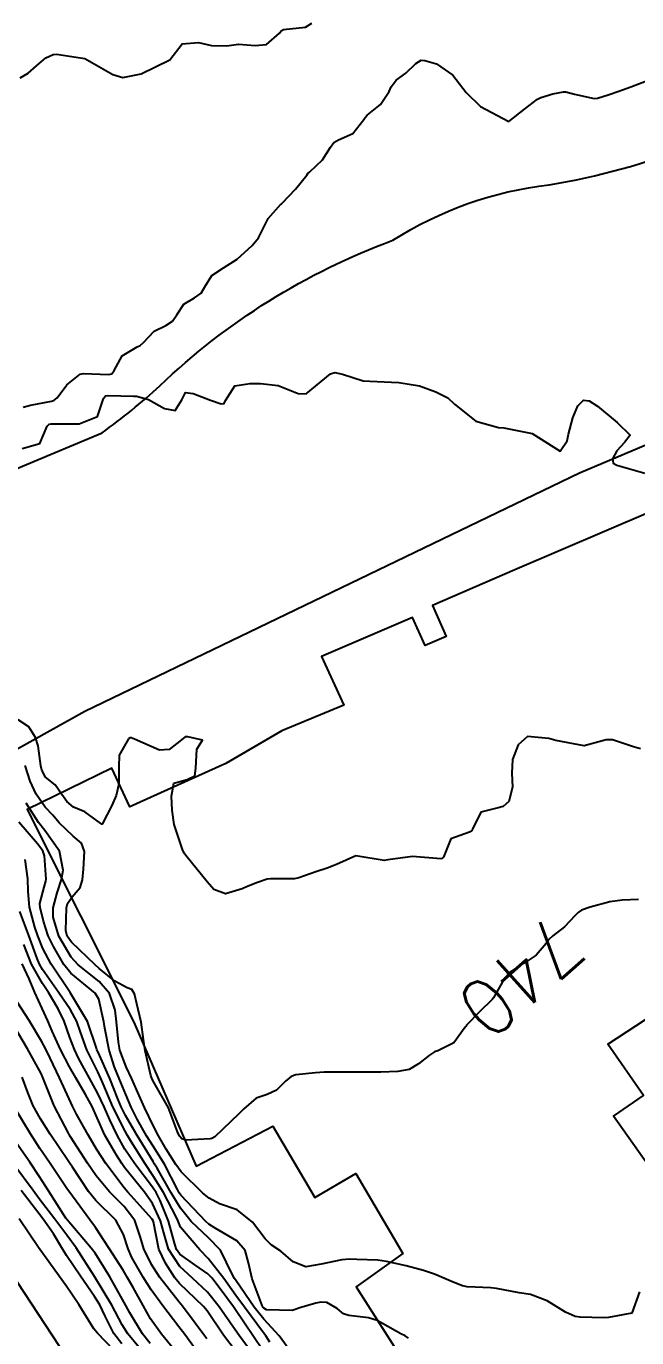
# Model space of a CAD drawing. Header units: metres. Extents: x 286371 to 293043, y 7462578 to 7466404.
# Drawn here: x 291797.7 to 291840.9, y 7462974.7 to 7463067.3 of the extents above; entities that cross this region are included whole.
import ezdxf
from ezdxf.enums import TextEntityAlignment as Align

# ---------------------------------------------------------------- set-up
doc = ezdxf.new("R2010")
doc.units = ezdxf.units.M
doc.header["$MEASUREMENT"] = 0
for name, color, linetype in [('Cotas', 45, 'Continuous'), ('Curvas de Nivel 1m', 11, 'Continuous'), ('Curvas de Nivel 5m', 15, 'Continuous'), ('Edificações', 30, 'Continuous'), ('Linha Férrea', 20, 'Continuous'), ('Vias primárias', 230, 'Continuous')]:
    doc.layers.add(name, color=color, linetype=linetype)
doc.styles.add('Style-STANDARD', font='STANDARD.shx')

msp = doc.modelspace()

# ---------------------------------------------------------------- linework, layer by layer
at = {"layer": 'Curvas de Nivel 1m', "flags": 128}
for points, elevation in [([(291797.307, 7463063.658), (291797.868, 7463063.993), (291798.459, 7463064.502), (291799.113, 7463065.076), (291799.644, 7463065.312), (291799.888, 7463065.328), (291801.884, 7463065.034), (291803.868, 7463063.904), (291804.571, 7463063.697), (291805.869, 7463063.941), (291807.884, 7463064.934), (291808.752, 7463066.071), (291809.903, 7463066.172), (291810.838, 7463065.952), (291811.9, 7463065.924), (291812.728, 7463066.036), (291813.901, 7463065.957), (291814.71, 7463066.024), (291815.636, 7463066.819), (291815.752, 7463066.982), (291815.918, 7463067.087), (291817.468, 7463067.244), (291817.925, 7463067.519)], 739), ([(291797.462, 7463037.499), (291798.693, 7463037.853), (291799.217, 7463039.069), (291799.349, 7463039.214), (291799.497, 7463039.243), (291801.305, 7463039.22), (291801.488, 7463039.226), (291802.768, 7463039.746), (291803.193, 7463041.009), (291803.334, 7463041.201), (291803.527, 7463041.229), (291805.306, 7463041.19), (291805.518, 7463041.196), (291806.388, 7463040.961), (291807.505, 7463040.31), (291808.253, 7463040.183), (291808.74, 7463040.926), (291809, 7463041.447), (291809.521, 7463041.365), (291810.763, 7463040.896), (291811.51, 7463040.641), (291811.721, 7463040.671), (291811.808, 7463040.88), (291812.479, 7463041.921), (291813.532, 7463042.083), (291814.301, 7463042.074), (291815.531, 7463041.927), (291816.948, 7463041.378), (291817.522, 7463041.354), (291819.242, 7463042.76), (291819.545, 7463042.847), (291820.088, 7463042.746), (291821.537, 7463042.273), (291822.002, 7463042.252), (291823.536, 7463042.184), (291824.063, 7463042.159), (291825.533, 7463041.926), (291826.672, 7463041.502), (291827.521, 7463041.064), (291828.006, 7463040.627), (291829.496, 7463039.41), (291831.095, 7463038.976), (291831.49, 7463038.957), (291833.484, 7463038.544), (291835.466, 7463037.302), (291835.95, 7463038.034), (291836.048, 7463038.506), (291836.346, 7463039.657), (291836.713, 7463040.496), (291837.112, 7463040.899), (291837.52, 7463040.854), (291838.097, 7463040.476), (291839.497, 7463039.335), (291840.394, 7463038.441), (291839.999, 7463037.924), (291839.467, 7463037.32), (291839.151, 7463036.767), (291839.197, 7463036.458), (291839.452, 7463036.322), (291839.639, 7463036.264), (291841.444, 7463035.738)], 741), ([(291841.142, 7463016.271), (291840.649, 7463016.432), (291839.151, 7463016.905), (291838.704, 7463016.907), (291837.144, 7463016.484), (291835.149, 7463016.871), (291834.658, 7463017.015), (291833.153, 7463017.151), (291832.487, 7463016.558), (291832.089, 7463015.526), (291832.036, 7463014.571), (291832.087, 7463013.581), (291831.833, 7463012.573), (291831.441, 7463012.217), (291831.077, 7463012.108), (291829.857, 7463011.818), (291829.265, 7463010.611), (291829.188, 7463010.477), (291829.051, 7463010.404), (291827.747, 7463009.93), (291827.216, 7463008.642), (291827.121, 7463008.544), (291827.022, 7463008.523), (291825.024, 7463008.674), (291823.282, 7463008.438), (291823.019, 7463008.394), (291821.024, 7463008.734), (291819.656, 7463008.113), (291819.01, 7463007.856), (291818.188, 7463007.595), (291817, 7463007.165), (291816.694, 7463007.104), (291814.998, 7463007.093), (291814.759, 7463007.066), (291814.068, 7463006.838), (291813.298, 7463006.541), (291812.987, 7463006.404), (291811.815, 7463006.039), (291810.986, 7463006.358), (291810.515, 7463006.892), (291809.022, 7463008.751), (291808.908, 7463008.916), (291808.768, 7463009.18), (291808.181, 7463010.928), (291808.056, 7463011.954), (291808.012, 7463012.931), (291808.178, 7463013.858), (291809.112, 7463014.125), (291809.65, 7463014.372), (291809.715, 7463014.906), (291809.795, 7463016.254), (291810.188, 7463016.899), (291809.157, 7463017.123), (291808.957, 7463017.117), (291808.717, 7463016.921), (291807.841, 7463016.237), (291807.143, 7463016.182), (291805.394, 7463016.971), (291805.155, 7463017.048), (291805.082, 7463017.049), (291804.969, 7463016.977), (291804.299, 7463015.824), (291804.291, 7463014.987), (291804.277, 7463013.816), (291804.093, 7463012.989), (291803.796, 7463012.281), (291803.137, 7463011.003), (291803.111, 7463010.956), (291803.063, 7463010.954), (291803.037, 7463010.979), (291803.013, 7463011.005), (291801.876, 7463011.828), (291801.081, 7463012.168), (291800.614, 7463012.571), (291800.255, 7463013.051), (291799.786, 7463013.743), (291799.112, 7463014.283), (291798.83, 7463014.781), (291798.774, 7463015.071), (291798.573, 7463016.503), (291798.399, 7463017.08), (291797.918, 7463017.842), (291797.173, 7463018.335)], 741), ([(291841.057, 7462977.927), (291840.534, 7462976.434), (291838.87, 7462976.118), (291838.528, 7462976.092), (291836.878, 7462976.14), (291836.53, 7462976.199), (291835.84, 7462976.505), (291834.546, 7462977.31), (291833.353, 7462977.741), (291832.554, 7462977.868), (291830.972, 7462978.164), (291830.559, 7462978.22), (291828.887, 7462978.282), (291828.56, 7462978.354), (291827.907, 7462978.624), (291826.572, 7462979.174), (291825.793, 7462979.439), (291824.581, 7462979.776), (291823.197, 7462980.084), (291822.586, 7462980.163), (291821.089, 7462980.225), (291820.587, 7462980.231), (291820.031, 7462980.191), (291818.581, 7462979.89), (291817.497, 7462979.705), (291816.589, 7462980.059), (291815.733, 7462980.818), (291815.045, 7462981.26), (291814.617, 7462981.671), (291813.717, 7462982.848), (291812.647, 7462983.721), (291811.389, 7462984.147), (291810.659, 7462984.545), (291810.213, 7462984.901), (291808.686, 7462986.399), (291808.302, 7462986.93), (291807.632, 7462988.019), (291807.088, 7462988.949), (291806.734, 7462989.632), (291806.097, 7462990.964), (291805.533, 7462992.213), (291805.188, 7462992.978), (291804.796, 7462993.813), (291804.355, 7462994.991), (291804.248, 7462995.568), (291804.127, 7462996.995), (291804.027, 7462997.827), (291803.63, 7462999.003), (291802.886, 7462999.84), (291801.406, 7463001.037), (291800.912, 7463001.57), (291800.049, 7463003.058), (291799.637, 7463004.388), (291799.635, 7463005.064), (291799.931, 7463006.115), (291800.241, 7463007.056), (291800.346, 7463007.723), (291800.082, 7463009.059), (291799.056, 7463010.517), (291798.602, 7463011.081), (291797.73, 7463012.449)], 739), ([(291824.739, 7462974.671), (291824.506, 7462974.817), (291824.214, 7462974.973), (291822.522, 7462975.914), (291821.913, 7462976.105), (291820.527, 7462976.254), (291820.163, 7462976.376), (291819.703, 7462976.751), (291818.966, 7462977.192), (291818.541, 7462977.207), (291818.194, 7462977.125), (291817.064, 7462976.796), (291816.679, 7462976.655), (291816.531, 7462976.624), (291814.706, 7462976.657), (291814.533, 7462976.782), (291814.489, 7462976.835), (291814.414, 7462976.959), (291813.7, 7462978.847), (291813.451, 7462979.987), (291813.197, 7462980.856), (291812.614, 7462981.546), (291811.082, 7462982.432), (291810.631, 7462982.711), (291810.429, 7462982.898), (291808.662, 7462984.773), (291808.554, 7462984.926), (291808.427, 7462985.168), (291807.5, 7462986.942), (291806.713, 7462988.219), (291806.243, 7462988.962), (291805.579, 7462990.135), (291805.156, 7462990.978), (291804.767, 7462991.869), (291804.311, 7462992.992), (291803.985, 7462993.808), (291803.588, 7462995.003), (291803.294, 7462996.55), (291803.226, 7462997.009), (291802.868, 7462998.594), (291802.606, 7462999.018), (291800.895, 7463000.434), (291800.396, 7463001.052), (291799.659, 7463002.328), (291799.3, 7463003.069), (291798.955, 7463004.11), (291798.715, 7463005.078), (291798.702, 7463005.355), (291798.996, 7463006.522), (291799.129, 7463006.945), (291799.145, 7463007.072), (291799.029, 7463008.726), (291798.915, 7463009.076), (291798.542, 7463009.582), (291797.212, 7463011.102)], 738), ([(291816.486, 7462973.618), (291815.611, 7462974.818), (291814.522, 7462976.006), (291813.833, 7462976.845), (291812.571, 7462978.703), (291812.461, 7462978.866), (291812.305, 7462979.141), (291811.463, 7462980.882), (291810.617, 7462981.751), (291809.394, 7462982.913), (291808.648, 7462983.854), (291807.98, 7462984.935), (291806.983, 7462986.657), (291806.812, 7462986.953), (291806.697, 7462987.146), (291805.58, 7462988.972), (291804.745, 7462990.395), (291804.436, 7462990.989), (291804.199, 7462991.556), (291803.637, 7462993.002), (291802.812, 7462994.849), (291802.737, 7462995.016), (291802.696, 7462995.136), (291802.076, 7462997.026), (291800.874, 7462999.032), (291800.84, 7462999.08), (291799.509, 7463001.065), (291798.92, 7463002.169), (291798.557, 7463003.08), (291798.346, 7463003.683), (291797.978, 7463005.089), (291797.866, 7463006.217), (291797.856, 7463007.092), (291797.654, 7463008.466)], 737), ([(291814.953, 7462974.371), (291814.663, 7462974.832), (291814.507, 7462975.04), (291813.148, 7462976.855), (291812.55, 7462977.679), (291811.693, 7462978.878), (291810.595, 7462980.289), (291810.012, 7462980.903), (291808.628, 7462982.513), (291808.463, 7462982.927), (291808.338, 7462983.23), (291807.436, 7462984.943), (291806.682, 7462986.16), (291806.137, 7462986.963), (291805.186, 7462988.508), (291804.905, 7462988.982), (291804.729, 7462989.292), (291803.866, 7462990.998), (291803.172, 7462992.614), (291803.015, 7462993.011), (291802.791, 7462993.474), (291802.015, 7462995.026), (291801.584, 7462996.282), (291801.319, 7462997.037), (291800.856, 7462997.858), (291800.053, 7462999.057), (291798.898, 7463000.699), (291798.676, 7463001.078), (291798.513, 7463001.477), (291797.932, 7463003.089), (291797.278, 7463004.79)], 736), ([(291813.633, 7462973.701), (291812.786, 7462974.86), (291812.51, 7462975.255), (291811.376, 7462976.882), (291810.554, 7462977.916), (291809.482, 7462978.911), (291808.586, 7462979.734), (291807.796, 7462980.937), (291807.458, 7462982.105), (291807.236, 7462982.945), (291806.652, 7462984.17), (291806.102, 7462984.963), (291804.69, 7462986.724), (291804.502, 7462986.987), (291804.117, 7462987.579), (291803.297, 7462989.006), (291802.742, 7462990.228), (291802.395, 7462991.02), (291801.929, 7462991.865), (291801.232, 7462993.038), (291800.796, 7462993.813), (291800.156, 7462995.054), (291799.56, 7462996.337), (291799.254, 7462997.068), (291798.857, 7462997.95), (291798.343, 7462999.082), (291797.943, 7463000.034), (291797.463, 7463001.096)], 734), ([(291812.488, 7462973.789), (291811.666, 7462974.877), (291810.529, 7462976.587), (291810.272, 7462976.898), (291808.568, 7462978.521), (291808.229, 7462978.93), (291807.572, 7462979.957), (291807.113, 7462980.947), (291806.719, 7462982.867), (291806.697, 7462982.954), (291806.636, 7462983.067), (291804.924, 7462984.981), (291804.669, 7462985.283), (291803.369, 7462987.004), (291802.709, 7462987.999), (291802.104, 7462989.024), (291801.29, 7462990.492), (291801.005, 7462991.041), (291800.762, 7462991.557), (291800.091, 7462993.055), (291799.438, 7462994.432), (291799.116, 7462995.07), (291798.822, 7462995.632), (291797.955, 7462997.088), (291796.869, 7462998.773)], 733), ([(291810.5, 7462974.622), (291810.288, 7462974.898), (291809.603, 7462975.828), (291808.776, 7462976.921), (291808.548, 7462977.199), (291807.182, 7462978.945), (291806.588, 7462979.865), (291806.052, 7462980.963), (291805.813, 7462981.77), (291805.4, 7462982.973), (291804.649, 7462983.962), (291803.616, 7462985), (291802.681, 7462986.135), (291802.077, 7462987.024), (291800.873, 7462988.891), (291800.778, 7462989.044), (291800.725, 7462989.132), (291799.703, 7462991.06), (291799.014, 7462992.838), (291798.921, 7462993.072), (291798.788, 7462993.346), (291797.827, 7462995.089), (291796.839, 7462996.761)], 732), ([(291810.242, 7462973.133), (291808.934, 7462974.918), (291808.515, 7462975.471), (291807.378, 7462976.942), (291806.561, 7462978.069), (291806.007, 7462978.963), (291805.209, 7462980.361), (291804.934, 7462980.979), (291804.619, 7462981.986), (291804.067, 7462982.993), (291802.655, 7462984.396), (291802.13, 7462985.022), (291801, 7462986.729), (291800.797, 7462987.043), (291800.696, 7462987.192), (291799.432, 7462989.064), (291798.74, 7462990.142), (291798.228, 7462991.082), (291797.85, 7462992.006), (291797.45, 7462993.094)], 731), ([(291806.494, 7462974.276), (291805.964, 7462974.963), (291805.053, 7462976.457), (291804.774, 7462976.981), (291804.55, 7462977.403), (291803.655, 7462978.998), (291802.599, 7462980.659), (291802.328, 7462981.019), (291800.634, 7462983.016), (291800.609, 7462983.045), (291800.546, 7462983.135), (291799.313, 7462985.065), (291798.679, 7462986.058), (291797.997, 7462987.085), (291796.721, 7462988.905)], 729), ([(291806.476, 7462973.088), (291804.921, 7462974.978), (291804.523, 7462975.596), (291803.776, 7462976.996), (291802.574, 7462979.014), (291801.278, 7462981.034), (291800.617, 7462981.935), (291799.758, 7462983.058), (291798.656, 7462984.513), (291798.223, 7462985.081), (291796.863, 7462986.93)], 728), ([(291804.499, 7462974.255), (291803.925, 7462974.993), (291803.311, 7462976.224), (291802.936, 7462977.009), (291802.553, 7462977.616), (291801.563, 7462979.03), (291800.596, 7462980.512), (291800.258, 7462981.05), (291799.656, 7462982.022), (291798.937, 7462983.07), (291798.64, 7462983.464), (291797.376, 7462985.094)], 727), ([(291804.479, 7462973.252), (291802.777, 7462975.01), (291802.519, 7462975.327), (291801.459, 7462977.031), (291800.564, 7462978.363), (291800.058, 7462979.052), (291798.604, 7462981.074), (291797.236, 7462983.095)], 726)]:
    msp.add_lwpolyline(points, dxfattribs=dict(at, elevation=elevation))
at = {"layer": 'Curvas de Nivel 5m', "flags": 128}
for points, elevation in [([(291797.514, 7463040.417), (291798.047, 7463040.555), (291799.521, 7463040.838), (291799.701, 7463040.881), (291799.928, 7463041.058), (291800.609, 7463041.977), (291801.55, 7463042.738), (291801.794, 7463042.787), (291803.55, 7463042.711), (291803.797, 7463042.753), (291803.957, 7463042.998), (291804.525, 7463044.035), (291805.58, 7463044.675), (291805.79, 7463044.763), (291806.014, 7463044.968), (291806.782, 7463045.771), (291807.603, 7463046.177), (291808.068, 7463046.476), (291808.388, 7463046.933), (291808.872, 7463047.679), (291809.632, 7463048.124), (291810.089, 7463048.456), (291810.357, 7463048.904), (291810.856, 7463049.696), (291811.664, 7463050.236), (291812.636, 7463050.865), (291813.689, 7463051.833), (291814.159, 7463052.376), (291814.388, 7463052.834), (291814.823, 7463053.722), (291815.733, 7463054.733), (291815.775, 7463054.772), (291815.821, 7463054.813), (291816.756, 7463055.792), (291817.554, 7463056.788), (291817.641, 7463056.911), (291817.768, 7463057.035), (291818.671, 7463057.881), (291819.238, 7463058.763), (291819.467, 7463059.091), (291819.802, 7463059.282), (291820.807, 7463059.742), (291821.592, 7463060.728), (291821.679, 7463060.874), (291821.829, 7463061.038), (291822.763, 7463061.788), (291823.379, 7463062.702), (291823.53, 7463063.028), (291823.866, 7463063.502), (291824.56, 7463063.998), (291825.268, 7463064.674), (291825.644, 7463064.912), (291825.888, 7463064.9), (291826.716, 7463064.652), (291827.872, 7463063.85), (291828.815, 7463062.62), (291829.839, 7463061.63), (291831.824, 7463060.574), (291832.933, 7463061.463), (291833.848, 7463062.159), (291834.105, 7463062.285), (291834.932, 7463062.528), (291835.686, 7463062.688), (291835.856, 7463062.67), (291836.48, 7463062.505), (291837.85, 7463062.199), (291838.106, 7463062.224), (291838.856, 7463062.469), (291839.594, 7463062.723), (291839.86, 7463062.826), (291840.444, 7463063.024), (291841.871, 7463063.574)], 740), ([(291840.982, 7463005.644), (291839.829, 7463005.594), (291838.979, 7463005.484), (291837.579, 7463005.088), (291836.97, 7463004.886), (291836.739, 7463004.726), (291836.529, 7463004.501), (291835.761, 7463003.703), (291834.942, 7463003.085), (291834.651, 7463002.817), (291834.459, 7463002.532), (291833.764, 7463001.699), (291832.913, 7463001.15), (291832.528, 7463000.941), (291831.985, 7463000.568), (291831.471, 7463000.001), (291830.879, 7462998.92), (291830.758, 7462998.704), (291830.657, 7462998.588), (291829.75, 7462997.711), (291828.846, 7462996.77), (291828.785, 7462996.675), (291828.757, 7462996.616), (291827.942, 7462995.513), (291826.819, 7462994.949), (291826.593, 7462994.872), (291826.221, 7462994.653), (291825.444, 7462994.025), (291824.799, 7462993.647), (291823.996, 7462993.486), (291822.795, 7462993.452), (291822.062, 7462993.448), (291820.795, 7462993.44), (291820.086, 7462993.454), (291818.794, 7462993.438), (291818.17, 7462993.397), (291816.791, 7462993.27), (291816.456, 7462993.132), (291816.063, 7462992.805), (291815.413, 7462992.177), (291814.77, 7462991.865), (291813.987, 7462991.614), (291813.114, 7462990.849), (291812.749, 7462990.505), (291811.075, 7462988.889), (291810.857, 7462988.758), (291810.722, 7462988.73), (291808.984, 7462988.657), (291808.721, 7462988.743), (291808.575, 7462988.927), (291808.427, 7462989.231), (291807.795, 7462990.939), (291806.78, 7462992.684), (291806.634, 7462992.957), (291806.533, 7462993.213), (291806.144, 7462994.964), (291806.035, 7462995.757), (291805.86, 7462996.969), (291805.553, 7462998.285), (291805.386, 7462998.977), (291805.192, 7462999.291), (291804.88, 7462999.394), (291804.005, 7462999.88), (291802.9, 7463000.775), (291802.618, 7463001.019), (291800.928, 7463002.619), (291800.643, 7463003.049), (291800.535, 7463003.458), (291800.587, 7463005.05), (291800.663, 7463005.356), (291800.98, 7463005.84), (291801.551, 7463006.478), (291801.712, 7463007.034), (291801.774, 7463007.788), (291801.846, 7463009.028), (291801.635, 7463009.625), (291801.05, 7463010.106), (291800.061, 7463011.059), (291799.607, 7463011.599), (291799.08, 7463012.161), (291798.441, 7463013.084), (291798.029, 7463014.007), (291797.661, 7463015.094)], 740), ([(291814.488, 7462973.775), (291813.753, 7462974.846), (291812.531, 7462976.662), (291812.391, 7462976.867), (291811.908, 7462977.513), (291810.864, 7462978.89), (291810.579, 7462979.197), (291809.66, 7462979.836), (291808.599, 7462980.597), (291808.36, 7462980.928), (291808.248, 7462981.291), (291807.799, 7462982.937), (291807.206, 7462984.396), (291806.918, 7462984.951), (291806.67, 7462985.331), (291805.407, 7462986.974), (291804.709, 7462988.002), (291804.156, 7462988.993), (291803.652, 7462990.089), (291803.24, 7462991.007), (291802.769, 7462991.978), (291802.209, 7462993.023), (291801.457, 7462994.382), (291801.148, 7462995.039), (291800.827, 7462995.903), (291800.41, 7462997.051), (291800.002, 7462997.912), (291799.313, 7462999.068), (291798.884, 7462999.719), (291798.11, 7463001.086), (291797.563, 7463002.456)], 735), ([(291808.483, 7462973.506), (291807.299, 7462974.943), (291806.526, 7462976.029), (291805.997, 7462976.963), (291805.296, 7462978.241), (291804.872, 7462978.98), (291804.581, 7462979.464), (291803.604, 7462980.999), (291802.626, 7462982.468), (291802.231, 7462983.02), (291801.009, 7462984.689), (291800.749, 7462985.043), (291800.666, 7462985.164), (291799.385, 7462987.064), (291798.709, 7462988.062), (291798.037, 7462989.085), (291796.959, 7462990.893)], 730)]:
    msp.add_lwpolyline(points, dxfattribs=dict(at, elevation=elevation))
at = {"layer": 'Edificações'}
for points in [[(291841.834, 7463033.024), (291832.265, 7463028.913), (291826.444, 7463026.412), (291827.409, 7463024.217), (291825.925, 7463023.572), (291825.017, 7463025.564), (291818.591, 7463022.803), (291820.176, 7463019.374), (291815.796, 7463017.541), (291811.848, 7463015.255), (291805.061, 7463012.178), (291803.779, 7463014.927), (291797.799, 7463011.997), (291805.349, 7462996.981), (291809.744, 7462986.798), (291815.17, 7462989.628), (291818.124, 7462984.596), (291821.026, 7462986.3), (291824.355, 7462980.631), (291821.041, 7462978.277), (291824.556, 7462972.789)], [(291841.688, 7462986.877), (291839.239, 7462990.339), (291841.343, 7462991.799), (291838.821, 7462995.431), (291842.178, 7462997.615)]]:
    msp.add_lwpolyline(points, dxfattribs=at)
at = {"layer": 'Linha Férrea'}
msp.add_lwpolyline([(291748.216, 7463085.487), (291757.336, 7463058.113), (291762.117, 7463045.251), (291767.319, 7463033.179), (291769.456, 7463027.999), (291786.992, 7462995.13), (291797.078, 7462978.667), (291814.035, 7462952.844), (291832.594, 7462929.712), (291835.443, 7462926.711), (291855.866, 7462905.855)], dxfattribs=at)
at = {"layer": 'Vias primárias'}
for points in [[(291693.517, 7462991.826), (291697.867, 7462985.027, 0.148721), (291700.043, 7462983.105, 0.244745), (291701.516, 7462983.182), (291710.331, 7462988.207), (291729.67, 7462998.993), (291736.896, 7463003.089), (291749.8, 7463011.038), (291756.045, 7463014.846, -0.054519), (291780.034, 7463028.221, -0.019815), (291797.485, 7463036.242), (291803.097, 7463038.603, 0.030396), (291807.185, 7463041.922, -0.103076), (291823.634, 7463052.19, -0.113606), (291834.687, 7463056.113, 0.054551), (291844.741, 7463058.901, 0.093273)], [(291865.42, 7463020.474), (291857.256, 7463038.287, 0.393171), (291849.978, 7463041.295), (291836.834, 7463035.757), (291801.888, 7463018.919), (291711.335, 7462968.438), (291678.543, 7462951.893), (291648.656, 7462935.469), (291633.24, 7462927.106)]]:
    msp.add_lwpolyline(points, format="xyb", dxfattribs=at)

# ---------------------------------------------------------------- texts
at = {"layer": 'Cotas', "style": 'Style-STANDARD'}
msp.add_text('740', height=4, rotation=221.69143, dxfattribs=at).set_placement((291832.688, 7463000.161, 740), align=Align.MIDDLE_CENTER)

doc.saveas('drawing.dxf')
